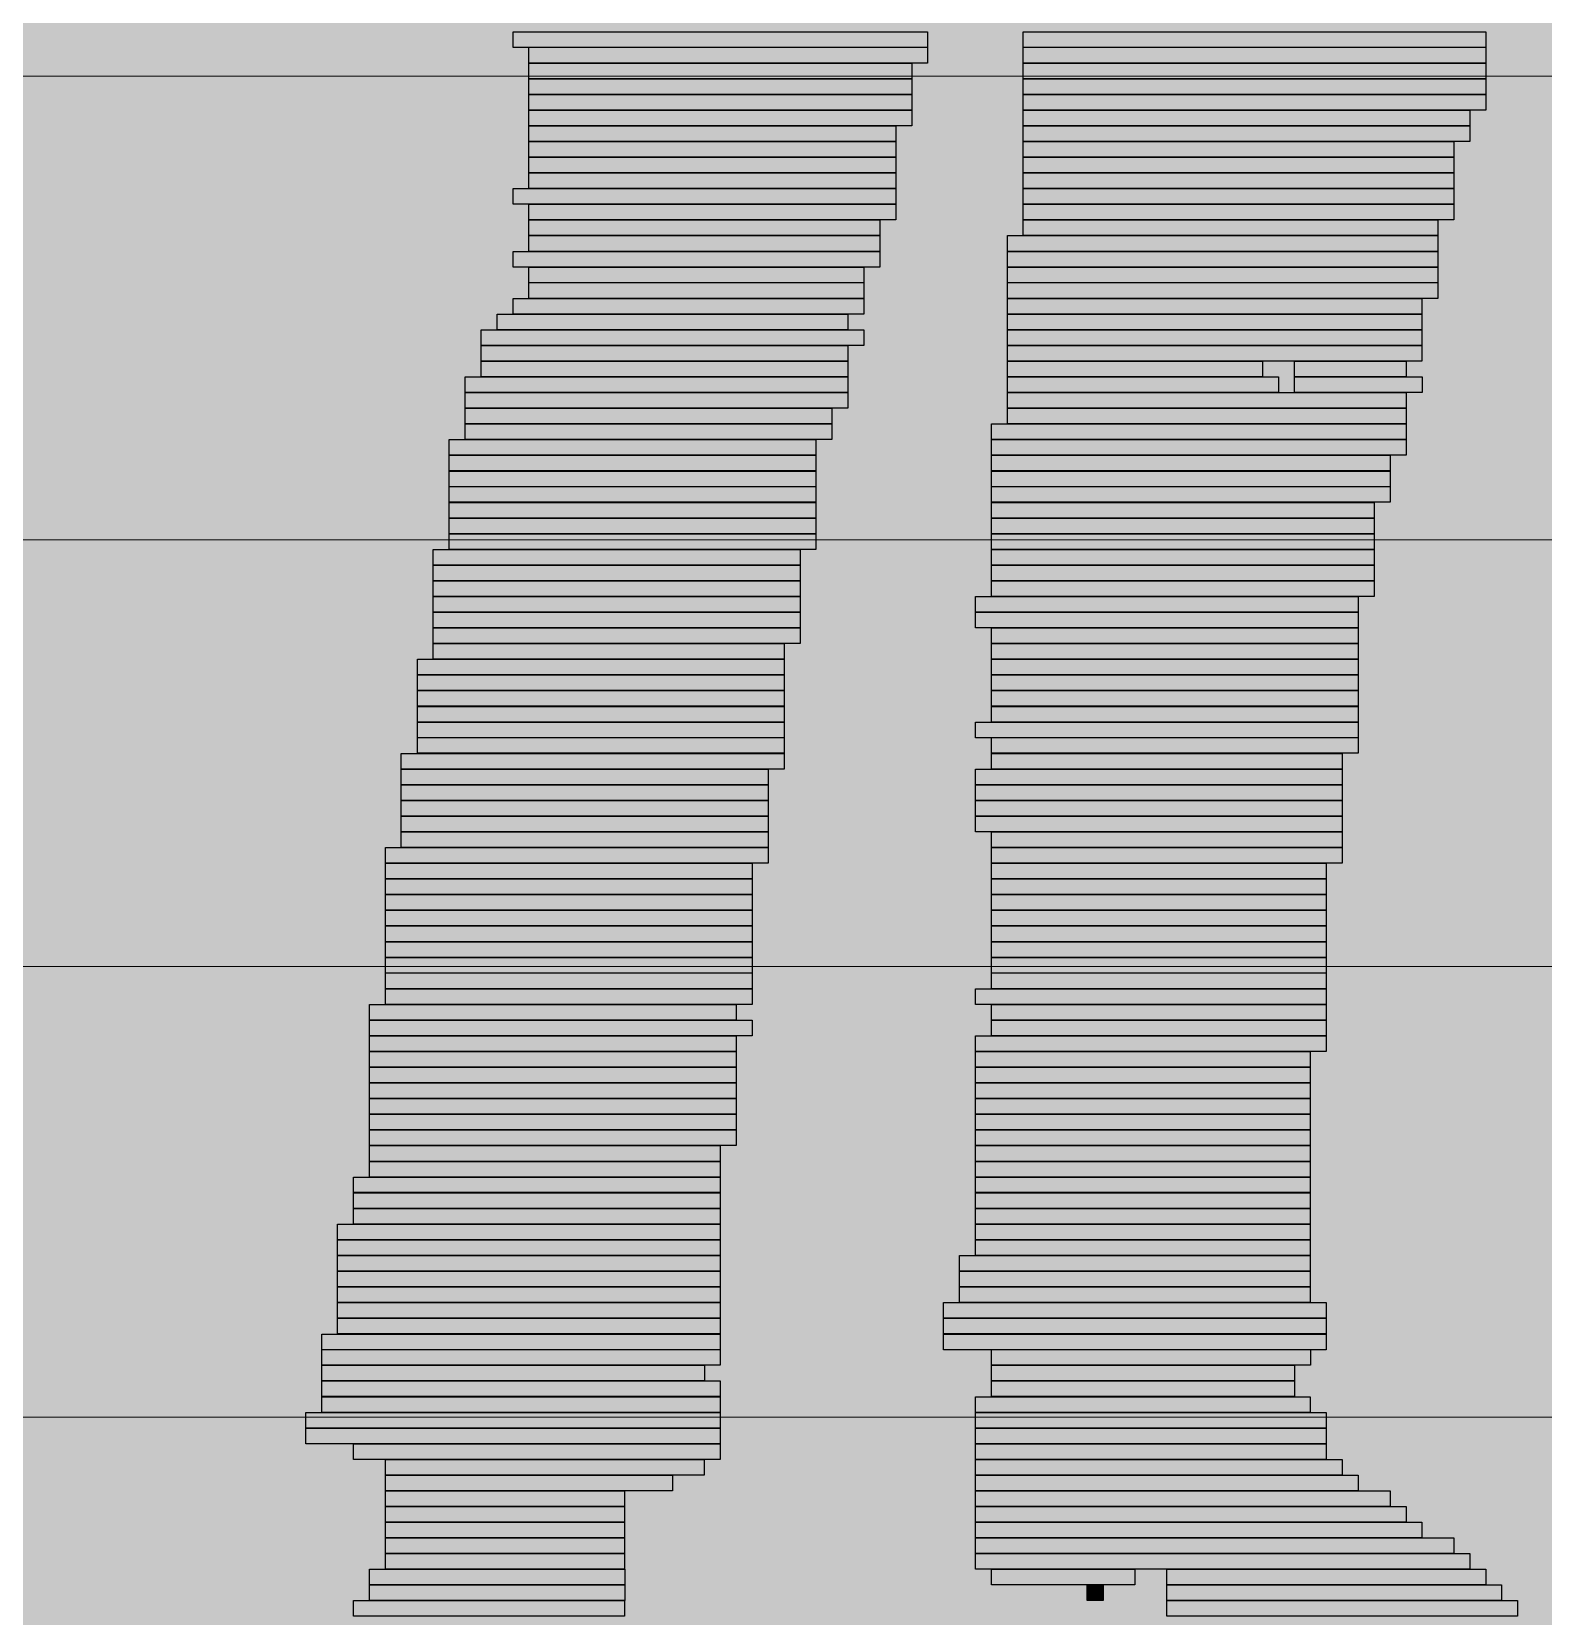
# Model space of a CAD drawing. Header units: millimetres. Extents: x 1 to 41669, y 1850 to 28527.
# Drawn here: x 13892 to 14500, y 9014 to 9651 of the extents above; entities that cross this region are included whole.
import ezdxf

# ---------------------------------------------------------------- set-up
doc = ezdxf.new("R2010")
doc.units = ezdxf.units.MM
doc.header["$LTSCALE"] = 50
for name, color, linetype in [('00_Wand_Bestand', 7, 'Continuous'), ('01_Daemmung_neu', 9, 'Continuous'), ('06_Linien_fein', 3, 'Continuous')]:
    doc.layers.add(name, color=color, linetype=linetype)

msp = doc.modelspace()

# ---------------------------------------------------------------- hatches: boundary and pattern name
at = {"layer": '00_Wand_Bestand'}
for points in [[(14085.82, 9651.14), (14252.54, 9651.14), (14252.54, 9644.84), (14085.82, 9644.84)], [(14291.03, 9651.14), (14476.97, 9651.14), (14476.97, 9644.84), (14291.03, 9644.84)], [(14092.24, 9644.86), (14252.55, 9644.86), (14252.55, 9638.52), (14092.24, 9638.52)], [(14291.03, 9644.86), (14476.97, 9644.86), (14476.97, 9638.52), (14291.03, 9638.52)], [(14092.24, 9638.51), (14246.14, 9638.51), (14246.14, 9632.21), (14092.24, 9632.21)], [(14291.03, 9638.51), (14476.97, 9638.51), (14476.97, 9632.21), (14291.03, 9632.21)], [(14092.24, 9632.23), (14246.14, 9632.23), (14246.14, 9625.93), (14092.24, 9625.93)], [(14291.03, 9632.23), (14476.97, 9632.23), (14476.97, 9625.93), (14291.03, 9625.93)], [(14092.24, 9625.92), (14246.14, 9625.92), (14246.14, 9619.62), (14092.24, 9619.62)], [(14291.03, 9625.92), (14476.97, 9625.92), (14476.97, 9619.62), (14291.03, 9619.62)], [(14092.24, 9619.6), (14246.14, 9619.6), (14246.14, 9613.27), (14092.24, 9613.27)], [(14291.03, 9619.6), (14470.57, 9619.6), (14470.57, 9613.27), (14291.03, 9613.27)], [(14092.24, 9613.29), (14239.73, 9613.29), (14239.73, 9606.99), (14092.24, 9606.99)], [(14291.03, 9613.29), (14470.57, 9613.29), (14470.57, 9606.99), (14291.03, 9606.99)], [(14092.24, 9606.97), (14239.73, 9606.97), (14239.73, 9600.67), (14092.24, 9600.67)], [(14291.03, 9606.97), (14464.16, 9606.97), (14464.16, 9600.67), (14291.03, 9600.67)], [(14092.24, 9600.66), (14239.73, 9600.66), (14239.73, 9594.36), (14092.24, 9594.36)], [(14291.03, 9600.66), (14464.16, 9600.66), (14464.16, 9594.36), (14291.03, 9594.36)], [(14092.24, 9594.38), (14239.73, 9594.38), (14239.73, 9588.04), (14092.24, 9588.04)], [(14291.03, 9594.38), (14464.16, 9594.38), (14464.16, 9588.04), (14291.03, 9588.04)], [(14085.82, 9588.03), (14239.72, 9588.03), (14239.72, 9581.73), (14085.82, 9581.73)], [(14291.03, 9588.03), (14464.16, 9588.03), (14464.16, 9581.73), (14291.03, 9581.73)], [(14092.24, 9581.75), (14239.73, 9581.75), (14239.73, 9575.45), (14092.24, 9575.45)], [(14291.03, 9581.75), (14464.16, 9581.75), (14464.16, 9575.45), (14291.03, 9575.45)], [(14092.24, 9575.43), (14233.32, 9575.43), (14233.32, 9569.13), (14092.24, 9569.13)], [(14291.03, 9575.43), (14457.75, 9575.43), (14457.75, 9569.13), (14291.03, 9569.13)], [(14092.24, 9569.12), (14233.32, 9569.12), (14233.32, 9562.78), (14092.24, 9562.78)], [(14284.61, 9569.12), (14457.74, 9569.12), (14457.74, 9562.78), (14284.61, 9562.78)], [(14085.82, 9562.8), (14233.31, 9562.8), (14233.31, 9556.5), (14085.82, 9556.5)], [(14284.61, 9562.8), (14457.74, 9562.8), (14457.74, 9556.5), (14284.61, 9556.5)], [(14092.24, 9556.49), (14226.91, 9556.49), (14226.91, 9550.19), (14092.24, 9550.19)], [(14284.61, 9556.49), (14457.74, 9556.49), (14457.74, 9550.19), (14284.61, 9550.19)], [(14092.24, 9550.21), (14226.91, 9550.21), (14226.91, 9543.87), (14092.24, 9543.87)], [(14284.61, 9550.21), (14457.74, 9550.21), (14457.74, 9543.87), (14284.61, 9543.87)], [(14085.82, 9543.86), (14226.9, 9543.86), (14226.9, 9537.56), (14085.82, 9537.56)], [(14284.61, 9543.86), (14451.33, 9543.86), (14451.33, 9537.56), (14284.61, 9537.56)], [(14079.4, 9537.54), (14220.48, 9537.54), (14220.48, 9531.24), (14079.4, 9531.24)], [(14284.61, 9537.54), (14451.33, 9537.54), (14451.33, 9531.24), (14284.61, 9531.24)], [(14073.01, 9531.26), (14226.91, 9531.26), (14226.91, 9524.96), (14073.01, 9524.96)], [(14284.61, 9531.26), (14451.33, 9531.26), (14451.33, 9524.96), (14284.61, 9524.96)], [(14073.01, 9524.95), (14220.5, 9524.95), (14220.5, 9518.62), (14073.01, 9518.62)], [(14284.61, 9524.95), (14451.33, 9524.95), (14451.33, 9518.62), (14284.61, 9518.62)], [(14073.01, 9518.6), (14220.5, 9518.6), (14220.5, 9512.3), (14073.01, 9512.3)], [(14284.61, 9518.6), (14387.19, 9518.6), (14387.19, 9512.3), (14284.61, 9512.3)], [(14400.04, 9518.6), (14444.94, 9518.6), (14444.94, 9512.3), (14400.04, 9512.3)], [(14066.59, 9512.32), (14220.49, 9512.32), (14220.49, 9506.02), (14066.59, 9506.02)], [(14284.61, 9512.32), (14393.6, 9512.32), (14393.6, 9506.02), (14284.61, 9506.02)], [(14400.04, 9512.32), (14451.35, 9512.32), (14451.35, 9506.02), (14400.04, 9506.02)], [(14066.59, 9506.01), (14220.49, 9506.01), (14220.49, 9499.71), (14066.59, 9499.71)], [(14284.61, 9506.01), (14444.92, 9506.01), (14444.92, 9499.71), (14284.61, 9499.71)], [(14066.59, 9499.73), (14214.08, 9499.73), (14214.08, 9493.39), (14066.59, 9493.39)], [(14284.61, 9499.73), (14444.92, 9499.73), (14444.92, 9493.39), (14284.61, 9493.39)], [(14066.59, 9493.38), (14214.08, 9493.38), (14214.08, 9487.08), (14066.59, 9487.08)], [(14278.22, 9493.38), (14444.94, 9493.38), (14444.94, 9487.08), (14278.22, 9487.08)], [(14060.17, 9487.06), (14207.66, 9487.06), (14207.66, 9480.76), (14060.17, 9480.76)], [(14278.22, 9487.06), (14444.94, 9487.06), (14444.94, 9480.76), (14278.22, 9480.76)], [(14060.17, 9480.78), (14207.66, 9480.78), (14207.66, 9474.45), (14060.17, 9474.45)], [(14278.22, 9480.78), (14438.53, 9480.78), (14438.53, 9474.45), (14278.22, 9474.45)], [(14060.17, 9474.43), (14207.66, 9474.43), (14207.66, 9468.13), (14060.17, 9468.13)], [(14278.22, 9474.43), (14438.53, 9474.43), (14438.53, 9468.13), (14278.22, 9468.13)], [(14060.17, 9468.15), (14207.66, 9468.15), (14207.66, 9461.85), (14060.17, 9461.85)], [(14278.22, 9468.15), (14438.53, 9468.15), (14438.53, 9461.85), (14278.22, 9461.85)], [(14060.17, 9461.84), (14207.66, 9461.84), (14207.66, 9455.54), (14060.17, 9455.54)], [(14278.22, 9461.84), (14432.12, 9461.84), (14432.12, 9455.54), (14278.22, 9455.54)], [(14060.17, 9455.52), (14207.66, 9455.52), (14207.66, 9449.19), (14060.17, 9449.19)], [(14278.22, 9455.52), (14432.12, 9455.52), (14432.12, 9449.19), (14278.22, 9449.19)], [(14060.17, 9449.21), (14207.66, 9449.21), (14207.66, 9442.91), (14060.17, 9442.91)], [(14278.22, 9449.21), (14432.12, 9449.21), (14432.12, 9442.91), (14278.22, 9442.91)], [(14053.78, 9442.89), (14201.27, 9442.89), (14201.27, 9436.59), (14053.78, 9436.59)], [(14278.22, 9442.89), (14432.12, 9442.89), (14432.12, 9436.59), (14278.22, 9436.59)], [(14053.78, 9436.61), (14201.27, 9436.61), (14201.27, 9430.31), (14053.78, 9430.31)], [(14278.22, 9436.61), (14432.12, 9436.61), (14432.12, 9430.31), (14278.22, 9430.31)], [(14053.78, 9430.3), (14201.27, 9430.3), (14201.27, 9423.96), (14053.78, 9423.96)], [(14278.22, 9430.3), (14432.12, 9430.3), (14432.12, 9423.96), (14278.22, 9423.96)], [(14053.78, 9423.95), (14201.27, 9423.95), (14201.27, 9417.65), (14053.78, 9417.65)], [(14271.77, 9423.95), (14425.66, 9423.95), (14425.66, 9417.65), (14271.77, 9417.65)], [(14053.78, 9417.67), (14201.27, 9417.67), (14201.27, 9411.37), (14053.78, 9411.37)], [(14271.77, 9417.67), (14425.66, 9417.67), (14425.66, 9411.37), (14271.77, 9411.37)], [(14053.78, 9411.36), (14201.27, 9411.36), (14201.27, 9405.02), (14053.78, 9405.02)], [(14278.22, 9411.36), (14425.68, 9411.36), (14425.68, 9405.02), (14278.22, 9405.02)], [(14053.78, 9405.01), (14194.83, 9405.01), (14194.83, 9398.7), (14053.78, 9398.7)], [(14278.22, 9405.01), (14425.68, 9405.01), (14425.68, 9398.7), (14278.22, 9398.7)], [(14047.36, 9398.73), (14194.82, 9398.73), (14194.82, 9392.43), (14047.36, 9392.43)], [(14278.22, 9398.73), (14425.68, 9398.73), (14425.68, 9392.43), (14278.22, 9392.43)], [(14047.36, 9392.41), (14194.82, 9392.41), (14194.82, 9386.11), (14047.36, 9386.11)], [(14278.22, 9392.41), (14425.68, 9392.41), (14425.68, 9386.11), (14278.22, 9386.11)], [(14047.36, 9386.13), (14194.82, 9386.13), (14194.82, 9379.8), (14047.36, 9379.8)], [(14278.22, 9386.13), (14425.68, 9386.13), (14425.68, 9379.8), (14278.22, 9379.8)], [(14047.36, 9379.78), (14194.82, 9379.78), (14194.82, 9373.48), (14047.36, 9373.48)], [(14278.22, 9379.78), (14425.68, 9379.78), (14425.68, 9373.48), (14278.22, 9373.48)], [(14047.36, 9373.47), (14194.82, 9373.47), (14194.82, 9367.17), (14047.36, 9367.17)], [(14271.77, 9373.47), (14425.66, 9373.47), (14425.66, 9367.17), (14271.77, 9367.17)], [(14047.36, 9367.19), (14194.82, 9367.19), (14194.82, 9360.89), (14047.36, 9360.89)], [(14278.22, 9367.19), (14425.68, 9367.19), (14425.68, 9360.89), (14278.22, 9360.89)], [(14040.91, 9360.88), (14194.81, 9360.88), (14194.81, 9354.54), (14040.91, 9354.54)], [(14278.22, 9360.88), (14419.27, 9360.88), (14419.27, 9354.54), (14278.22, 9354.54)], [(14040.91, 9354.56), (14188.4, 9354.56), (14188.4, 9348.26), (14040.91, 9348.26)], [(14271.77, 9354.56), (14419.25, 9354.56), (14419.25, 9348.26), (14271.77, 9348.26)], [(14040.91, 9348.24), (14188.4, 9348.24), (14188.4, 9341.94), (14040.91, 9341.94)], [(14271.77, 9348.24), (14419.25, 9348.24), (14419.25, 9341.94), (14271.77, 9341.94)], [(14040.91, 9341.93), (14188.4, 9341.93), (14188.4, 9335.6), (14040.91, 9335.6)], [(14271.77, 9341.93), (14419.25, 9341.93), (14419.25, 9335.6), (14271.77, 9335.6)], [(14040.91, 9335.61), (14188.4, 9335.61), (14188.4, 9329.31), (14040.91, 9329.31)], [(14271.77, 9335.61), (14419.25, 9335.61), (14419.25, 9329.31), (14271.77, 9329.31)], [(14040.91, 9329.3), (14188.4, 9329.3), (14188.4, 9323), (14040.91, 9323)], [(14278.22, 9329.3), (14419.27, 9329.3), (14419.27, 9323), (14278.22, 9323)], [(14034.49, 9322.99), (14188.39, 9322.99), (14188.39, 9316.69), (14034.49, 9316.69)], [(14278.22, 9322.99), (14419.27, 9322.99), (14419.27, 9316.69), (14278.22, 9316.69)], [(14034.49, 9316.71), (14181.98, 9316.71), (14181.98, 9310.37), (14034.49, 9310.37)], [(14278.22, 9316.71), (14412.86, 9316.71), (14412.86, 9310.37), (14278.22, 9310.37)], [(14034.49, 9310.36), (14181.98, 9310.36), (14181.98, 9304.06), (14034.49, 9304.06)], [(14278.22, 9310.36), (14412.86, 9310.36), (14412.86, 9304.06), (14278.22, 9304.06)], [(14034.49, 9304.08), (14181.98, 9304.08), (14181.98, 9297.78), (14034.49, 9297.78)], [(14278.22, 9304.08), (14412.86, 9304.08), (14412.86, 9297.78), (14278.22, 9297.78)], [(14034.49, 9297.76), (14181.98, 9297.76), (14181.98, 9291.46), (14034.49, 9291.46)], [(14278.22, 9297.76), (14412.86, 9297.76), (14412.86, 9291.46), (14278.22, 9291.46)], [(14034.49, 9291.45), (14181.98, 9291.45), (14181.98, 9285.11), (14034.49, 9285.11)], [(14278.22, 9291.45), (14412.86, 9291.45), (14412.86, 9285.11), (14278.22, 9285.11)], [(14034.49, 9285.13), (14181.98, 9285.13), (14181.98, 9278.83), (14034.49, 9278.83)], [(14278.22, 9285.13), (14412.86, 9285.13), (14412.86, 9278.83), (14278.22, 9278.83)], [(14034.49, 9278.82), (14181.98, 9278.82), (14181.98, 9272.52), (14034.49, 9272.52)], [(14278.22, 9278.82), (14412.86, 9278.82), (14412.86, 9272.52), (14278.22, 9272.52)], [(14034.49, 9272.54), (14181.98, 9272.54), (14181.98, 9266.2), (14034.49, 9266.2)], [(14278.22, 9272.54), (14412.86, 9272.54), (14412.86, 9266.2), (14278.22, 9266.2)], [(14034.49, 9266.19), (14181.98, 9266.19), (14181.98, 9259.89), (14034.49, 9259.89)], [(14271.77, 9266.19), (14412.85, 9266.19), (14412.85, 9259.89), (14271.77, 9259.89)], [(14028.1, 9259.87), (14175.59, 9259.87), (14175.59, 9253.57), (14028.1, 9253.57)], [(14278.22, 9259.87), (14412.86, 9259.87), (14412.86, 9253.57), (14278.22, 9253.57)], [(14028.1, 9253.59), (14182, 9253.59), (14182, 9247.29), (14028.1, 9247.29)], [(14278.22, 9253.59), (14412.86, 9253.59), (14412.86, 9247.29), (14278.22, 9247.29)], [(14028.1, 9247.28), (14175.59, 9247.28), (14175.59, 9240.94), (14028.1, 9240.94)], [(14271.77, 9247.28), (14412.85, 9247.28), (14412.85, 9240.94), (14271.77, 9240.94)], [(14028.1, 9240.93), (14175.59, 9240.93), (14175.59, 9234.63), (14028.1, 9234.63)], [(14271.77, 9240.93), (14406.44, 9240.93), (14406.44, 9234.63), (14271.77, 9234.63)], [(14028.1, 9234.65), (14175.59, 9234.65), (14175.59, 9228.35), (14028.1, 9228.35)], [(14271.77, 9234.65), (14406.44, 9234.65), (14406.44, 9228.35), (14271.77, 9228.35)], [(14028.1, 9228.33), (14175.59, 9228.33), (14175.59, 9222.03), (14028.1, 9222.03)], [(14271.77, 9228.33), (14406.44, 9228.33), (14406.44, 9222.03), (14271.77, 9222.03)], [(14028.1, 9222.06), (14175.59, 9222.06), (14175.59, 9215.72), (14028.1, 9215.72)], [(14271.77, 9222.06), (14406.44, 9222.06), (14406.44, 9215.72), (14271.77, 9215.72)], [(14028.1, 9215.71), (14175.59, 9215.71), (14175.59, 9209.41), (14028.1, 9209.41)], [(14271.77, 9215.71), (14406.44, 9215.71), (14406.44, 9209.41), (14271.77, 9209.41)], [(14028.1, 9209.39), (14175.59, 9209.39), (14175.59, 9203.09), (14028.1, 9203.09)], [(14271.77, 9209.39), (14406.44, 9209.39), (14406.44, 9203.09), (14271.77, 9203.09)], [(14028.1, 9203.11), (14169.18, 9203.11), (14169.18, 9196.77), (14028.1, 9196.77)], [(14271.77, 9203.11), (14406.44, 9203.11), (14406.44, 9196.77), (14271.77, 9196.77)], [(14028.1, 9196.76), (14169.18, 9196.76), (14169.18, 9190.46), (14028.1, 9190.46)], [(14271.77, 9196.76), (14406.44, 9196.76), (14406.44, 9190.46), (14271.77, 9190.46)], [(14021.68, 9190.48), (14169.17, 9190.48), (14169.17, 9184.18), (14021.68, 9184.18)], [(14271.77, 9190.48), (14406.44, 9190.48), (14406.44, 9184.18), (14271.77, 9184.18)], [(14021.68, 9184.17), (14169.17, 9184.17), (14169.17, 9177.87), (14021.68, 9177.87)], [(14271.77, 9184.17), (14406.44, 9184.17), (14406.44, 9177.87), (14271.77, 9177.87)], [(14021.68, 9177.85), (14169.17, 9177.85), (14169.17, 9171.52), (14021.68, 9171.52)], [(14271.77, 9177.85), (14406.44, 9177.85), (14406.44, 9171.52), (14271.77, 9171.52)], [(14015.26, 9171.54), (14169.16, 9171.54), (14169.16, 9165.24), (14015.26, 9165.24)], [(14271.77, 9171.54), (14406.44, 9171.54), (14406.44, 9165.24), (14271.77, 9165.24)], [(14015.26, 9165.22), (14169.16, 9165.22), (14169.16, 9158.92), (14015.26, 9158.92)], [(14015.26, 9158.94), (14169.16, 9158.94), (14169.16, 9152.64), (14015.26, 9152.64)], [(14265.35, 9158.94), (14406.43, 9158.94), (14406.43, 9152.64), (14265.35, 9152.64)], [(14271.77, 9165.22), (14406.44, 9165.22), (14406.44, 9158.92), (14271.77, 9158.92)], [(14015.26, 9152.63), (14169.16, 9152.63), (14169.16, 9146.29), (14015.26, 9146.29)], [(14265.35, 9152.63), (14406.43, 9152.63), (14406.43, 9146.29), (14265.35, 9146.29)], [(14015.26, 9146.28), (14169.16, 9146.28), (14169.16, 9139.98), (14015.26, 9139.98)], [(14265.35, 9146.28), (14406.43, 9146.28), (14406.43, 9139.98), (14265.35, 9139.98)], [(14015.26, 9140), (14169.16, 9140), (14169.16, 9133.7), (14015.26, 9133.7)], [(14258.96, 9140), (14412.86, 9140), (14412.86, 9133.7), (14258.96, 9133.7)], [(14015.26, 9133.68), (14169.16, 9133.68), (14169.16, 9127.35), (14015.26, 9127.35)], [(14258.96, 9133.68), (14412.86, 9133.68), (14412.86, 9127.35), (14258.96, 9127.35)], [(14008.88, 9127.33), (14169.18, 9127.33), (14169.18, 9121.03), (14008.88, 9121.03)], [(14258.96, 9127.33), (14412.86, 9127.33), (14412.86, 9121.03), (14258.96, 9121.03)], [(14008.88, 9121.06), (14169.18, 9121.06), (14169.18, 9114.76), (14008.88, 9114.76)], [(14278.22, 9121.06), (14406.45, 9121.06), (14406.45, 9114.76), (14278.22, 9114.76)], [(14008.88, 9114.74), (14162.77, 9114.74), (14162.77, 9108.44), (14008.88, 9108.44)], [(14278.22, 9114.74), (14400.04, 9114.74), (14400.04, 9108.44), (14278.22, 9108.44)], [(14008.88, 9108.46), (14169.18, 9108.46), (14169.18, 9102.13), (14008.88, 9102.13)], [(14278.22, 9108.46), (14400.04, 9108.46), (14400.04, 9102.13), (14278.22, 9102.13)], [(14008.88, 9102.11), (14169.18, 9102.11), (14169.18, 9095.81), (14008.88, 9095.81)], [(14271.77, 9102.11), (14406.44, 9102.11), (14406.44, 9095.81), (14271.77, 9095.81)], [(14002.46, 9095.79), (14169.17, 9095.79), (14169.17, 9089.49), (14002.46, 9089.49)], [(14271.77, 9095.79), (14412.85, 9095.79), (14412.85, 9089.49), (14271.77, 9089.49)], [(14002.46, 9089.52), (14169.17, 9089.52), (14169.17, 9083.22), (14002.46, 9083.22)], [(14271.77, 9089.52), (14412.85, 9089.52), (14412.85, 9083.22), (14271.77, 9083.22)], [(14021.68, 9083.2), (14169.17, 9083.2), (14169.17, 9076.87), (14021.68, 9076.87)], [(14271.77, 9083.2), (14412.85, 9083.2), (14412.85, 9076.87), (14271.77, 9076.87)], [(14034.49, 9076.89), (14162.75, 9076.89), (14162.75, 9070.59), (14034.49, 9070.59)], [(14271.77, 9076.89), (14419.25, 9076.89), (14419.25, 9070.59), (14271.77, 9070.59)], [(14034.49, 9070.57), (14149.93, 9070.57), (14149.93, 9064.27), (14034.49, 9064.27)], [(14271.77, 9070.57), (14425.66, 9070.57), (14425.66, 9064.27), (14271.77, 9064.27)], [(14034.49, 9064.26), (14130.7, 9064.26), (14130.7, 9057.92), (14034.49, 9057.92)], [(14271.77, 9064.26), (14438.52, 9064.26), (14438.52, 9057.92), (14271.77, 9057.92)], [(14034.49, 9057.94), (14130.7, 9057.94), (14130.7, 9051.64), (14034.49, 9051.64)], [(14271.77, 9057.94), (14444.93, 9057.94), (14444.93, 9051.64), (14271.77, 9051.64)], [(14034.49, 9051.63), (14130.7, 9051.63), (14130.7, 9045.33), (14034.49, 9045.33)], [(14271.77, 9051.63), (14451.34, 9051.63), (14451.34, 9045.33), (14271.77, 9045.33)], [(14034.49, 9045.35), (14130.7, 9045.35), (14130.7, 9039.05), (14034.49, 9039.05)], [(14271.77, 9045.35), (14464.16, 9045.35), (14464.16, 9039.05), (14271.77, 9039.05)], [(14034.49, 9039.04), (14130.7, 9039.04), (14130.7, 9032.7), (14034.49, 9032.7)], [(14271.77, 9039.04), (14470.57, 9039.04), (14470.57, 9032.7), (14271.77, 9032.7)], [(14028.1, 9032.69), (14130.73, 9032.69), (14130.73, 9026.38), (14028.1, 9026.38)], [(14278.22, 9032.69), (14335.91, 9032.69), (14335.91, 9026.38), (14278.22, 9026.38)], [(14348.71, 9032.69), (14476.97, 9032.69), (14476.97, 9026.38), (14348.71, 9026.38)], [(14028.1, 9026.41), (14130.73, 9026.41), (14130.73, 9020.1), (14028.1, 9020.1)], [(14316.67, 9026.41), (14323.08, 9026.41), (14323.08, 9020.1), (14316.67, 9020.1)], [(14348.71, 9026.41), (14483.38, 9026.41), (14483.38, 9020.1), (14348.71, 9020.1)], [(14021.68, 9020.09), (14130.71, 9020.09), (14130.71, 9013.79), (14021.68, 9013.79)], [(14348.71, 9020.09), (14489.79, 9020.09), (14489.79, 9013.79), (14348.71, 9013.79)]]:
    msp.add_hatch(color=7, dxfattribs=at).paths.add_polyline_path(points)
at = {"layer": '01_Daemmung_neu'}
msp.add_hatch(color=7, dxfattribs=at).paths.add_polyline_path([(11049.81, 17953.85), (24526.35, 17953.85), (24526.35, 8595.01), (11049.81, 8595.01)])

# ---------------------------------------------------------------- linework, layer by layer
at = {"layer": '00_Wand_Bestand'}
for points in [[(14085.82, 9651.14), (14252.54, 9651.14), (14252.54, 9644.84), (14085.82, 9644.84)], [(14291.03, 9651.14), (14476.97, 9651.14), (14476.97, 9644.84), (14291.03, 9644.84)], [(14092.24, 9644.86), (14252.55, 9644.86), (14252.55, 9638.52), (14092.24, 9638.52)], [(14291.03, 9644.86), (14476.97, 9644.86), (14476.97, 9638.52), (14291.03, 9638.52)], [(14092.24, 9638.51), (14246.14, 9638.51), (14246.14, 9632.21), (14092.24, 9632.21)], [(14291.03, 9638.51), (14476.97, 9638.51), (14476.97, 9632.21), (14291.03, 9632.21)], [(14092.24, 9632.23), (14246.14, 9632.23), (14246.14, 9625.93), (14092.24, 9625.93)], [(14291.03, 9632.23), (14476.97, 9632.23), (14476.97, 9625.93), (14291.03, 9625.93)], [(14092.24, 9625.92), (14246.14, 9625.92), (14246.14, 9619.62), (14092.24, 9619.62)], [(14291.03, 9625.92), (14476.97, 9625.92), (14476.97, 9619.62), (14291.03, 9619.62)], [(14092.24, 9619.6), (14246.14, 9619.6), (14246.14, 9613.27), (14092.24, 9613.27)], [(14291.03, 9619.6), (14470.57, 9619.6), (14470.57, 9613.27), (14291.03, 9613.27)], [(14092.24, 9613.29), (14239.73, 9613.29), (14239.73, 9606.99), (14092.24, 9606.99)], [(14291.03, 9613.29), (14470.57, 9613.29), (14470.57, 9606.99), (14291.03, 9606.99)], [(14092.24, 9606.97), (14239.73, 9606.97), (14239.73, 9600.67), (14092.24, 9600.67)], [(14291.03, 9606.97), (14464.16, 9606.97), (14464.16, 9600.67), (14291.03, 9600.67)], [(14092.24, 9600.66), (14239.73, 9600.66), (14239.73, 9594.36), (14092.24, 9594.36)], [(14291.03, 9600.66), (14464.16, 9600.66), (14464.16, 9594.36), (14291.03, 9594.36)], [(14092.24, 9594.38), (14239.73, 9594.38), (14239.73, 9588.04), (14092.24, 9588.04)], [(14291.03, 9594.38), (14464.16, 9594.38), (14464.16, 9588.04), (14291.03, 9588.04)], [(14085.82, 9588.03), (14239.72, 9588.03), (14239.72, 9581.73), (14085.82, 9581.73)], [(14291.03, 9588.03), (14464.16, 9588.03), (14464.16, 9581.73), (14291.03, 9581.73)], [(14092.24, 9581.75), (14239.73, 9581.75), (14239.73, 9575.45), (14092.24, 9575.45)], [(14291.03, 9581.75), (14464.16, 9581.75), (14464.16, 9575.45), (14291.03, 9575.45)], [(14092.24, 9575.43), (14233.32, 9575.43), (14233.32, 9569.13), (14092.24, 9569.13)], [(14291.03, 9575.43), (14457.75, 9575.43), (14457.75, 9569.13), (14291.03, 9569.13)], [(14092.24, 9569.12), (14233.32, 9569.12), (14233.32, 9562.78), (14092.24, 9562.78)], [(14284.61, 9569.12), (14457.74, 9569.12), (14457.74, 9562.78), (14284.61, 9562.78)], [(14085.82, 9562.8), (14233.31, 9562.8), (14233.31, 9556.5), (14085.82, 9556.5)], [(14284.61, 9562.8), (14457.74, 9562.8), (14457.74, 9556.5), (14284.61, 9556.5)], [(14092.24, 9556.49), (14226.91, 9556.49), (14226.91, 9550.19), (14092.24, 9550.19)], [(14284.61, 9556.49), (14457.74, 9556.49), (14457.74, 9550.19), (14284.61, 9550.19)], [(14092.24, 9550.21), (14226.91, 9550.21), (14226.91, 9543.87), (14092.24, 9543.87)], [(14284.61, 9550.21), (14457.74, 9550.21), (14457.74, 9543.87), (14284.61, 9543.87)], [(14085.82, 9543.86), (14226.9, 9543.86), (14226.9, 9537.56), (14085.82, 9537.56)], [(14284.61, 9543.86), (14451.33, 9543.86), (14451.33, 9537.56), (14284.61, 9537.56)], [(14079.4, 9537.54), (14220.48, 9537.54), (14220.48, 9531.24), (14079.4, 9531.24)], [(14284.61, 9537.54), (14451.33, 9537.54), (14451.33, 9531.24), (14284.61, 9531.24)], [(14073.01, 9531.26), (14226.91, 9531.26), (14226.91, 9524.96), (14073.01, 9524.96)], [(14284.61, 9531.26), (14451.33, 9531.26), (14451.33, 9524.96), (14284.61, 9524.96)], [(14073.01, 9524.95), (14220.5, 9524.95), (14220.5, 9518.62), (14073.01, 9518.62)], [(14284.61, 9524.95), (14451.33, 9524.95), (14451.33, 9518.62), (14284.61, 9518.62)], [(14073.01, 9518.6), (14220.5, 9518.6), (14220.5, 9512.3), (14073.01, 9512.3)], [(14284.61, 9518.6), (14387.19, 9518.6), (14387.19, 9512.3), (14284.61, 9512.3)], [(14400.04, 9518.6), (14444.94, 9518.6), (14444.94, 9512.3), (14400.04, 9512.3)], [(14066.59, 9512.32), (14220.49, 9512.32), (14220.49, 9506.02), (14066.59, 9506.02)], [(14284.61, 9512.32), (14393.6, 9512.32), (14393.6, 9506.02), (14284.61, 9506.02)], [(14400.04, 9512.32), (14451.35, 9512.32), (14451.35, 9506.02), (14400.04, 9506.02)], [(14066.59, 9506.01), (14220.49, 9506.01), (14220.49, 9499.71), (14066.59, 9499.71)], [(14284.61, 9506.01), (14444.92, 9506.01), (14444.92, 9499.71), (14284.61, 9499.71)], [(14066.59, 9499.73), (14214.08, 9499.73), (14214.08, 9493.39), (14066.59, 9493.39)], [(14284.61, 9499.73), (14444.92, 9499.73), (14444.92, 9493.39), (14284.61, 9493.39)], [(14066.59, 9493.38), (14214.08, 9493.38), (14214.08, 9487.08), (14066.59, 9487.08)], [(14278.22, 9493.38), (14444.94, 9493.38), (14444.94, 9487.08), (14278.22, 9487.08)], [(14060.17, 9487.06), (14207.66, 9487.06), (14207.66, 9480.76), (14060.17, 9480.76)], [(14278.22, 9487.06), (14444.94, 9487.06), (14444.94, 9480.76), (14278.22, 9480.76)], [(14060.17, 9480.78), (14207.66, 9480.78), (14207.66, 9474.45), (14060.17, 9474.45)], [(14278.22, 9480.78), (14438.53, 9480.78), (14438.53, 9474.45), (14278.22, 9474.45)], [(14060.17, 9474.43), (14207.66, 9474.43), (14207.66, 9468.13), (14060.17, 9468.13)], [(14278.22, 9474.43), (14438.53, 9474.43), (14438.53, 9468.13), (14278.22, 9468.13)], [(14060.17, 9468.15), (14207.66, 9468.15), (14207.66, 9461.85), (14060.17, 9461.85)], [(14278.22, 9468.15), (14438.53, 9468.15), (14438.53, 9461.85), (14278.22, 9461.85)], [(14060.17, 9461.84), (14207.66, 9461.84), (14207.66, 9455.54), (14060.17, 9455.54)], [(14278.22, 9461.84), (14432.12, 9461.84), (14432.12, 9455.54), (14278.22, 9455.54)], [(14060.17, 9455.52), (14207.66, 9455.52), (14207.66, 9449.19), (14060.17, 9449.19)], [(14278.22, 9455.52), (14432.12, 9455.52), (14432.12, 9449.19), (14278.22, 9449.19)], [(14060.17, 9449.21), (14207.66, 9449.21), (14207.66, 9442.91), (14060.17, 9442.91)], [(14278.22, 9449.21), (14432.12, 9449.21), (14432.12, 9442.91), (14278.22, 9442.91)], [(14053.78, 9442.89), (14201.27, 9442.89), (14201.27, 9436.59), (14053.78, 9436.59)], [(14278.22, 9442.89), (14432.12, 9442.89), (14432.12, 9436.59), (14278.22, 9436.59)], [(14053.78, 9436.61), (14201.27, 9436.61), (14201.27, 9430.31), (14053.78, 9430.31)], [(14278.22, 9436.61), (14432.12, 9436.61), (14432.12, 9430.31), (14278.22, 9430.31)], [(14053.78, 9430.3), (14201.27, 9430.3), (14201.27, 9423.96), (14053.78, 9423.96)], [(14278.22, 9430.3), (14432.12, 9430.3), (14432.12, 9423.96), (14278.22, 9423.96)], [(14053.78, 9423.95), (14201.27, 9423.95), (14201.27, 9417.65), (14053.78, 9417.65)], [(14271.77, 9423.95), (14425.66, 9423.95), (14425.66, 9417.65), (14271.77, 9417.65)], [(14053.78, 9417.67), (14201.27, 9417.67), (14201.27, 9411.37), (14053.78, 9411.37)], [(14271.77, 9417.67), (14425.66, 9417.67), (14425.66, 9411.37), (14271.77, 9411.37)], [(14053.78, 9411.36), (14201.27, 9411.36), (14201.27, 9405.02), (14053.78, 9405.02)], [(14278.22, 9411.36), (14425.68, 9411.36), (14425.68, 9405.02), (14278.22, 9405.02)], [(14053.78, 9405.01), (14194.83, 9405.01), (14194.83, 9398.7), (14053.78, 9398.7)], [(14278.22, 9405.01), (14425.68, 9405.01), (14425.68, 9398.7), (14278.22, 9398.7)], [(14047.36, 9398.73), (14194.82, 9398.73), (14194.82, 9392.43), (14047.36, 9392.43)], [(14278.22, 9398.73), (14425.68, 9398.73), (14425.68, 9392.43), (14278.22, 9392.43)], [(14047.36, 9392.41), (14194.82, 9392.41), (14194.82, 9386.11), (14047.36, 9386.11)], [(14278.22, 9392.41), (14425.68, 9392.41), (14425.68, 9386.11), (14278.22, 9386.11)], [(14047.36, 9386.13), (14194.82, 9386.13), (14194.82, 9379.8), (14047.36, 9379.8)], [(14278.22, 9386.13), (14425.68, 9386.13), (14425.68, 9379.8), (14278.22, 9379.8)], [(14047.36, 9379.78), (14194.82, 9379.78), (14194.82, 9373.48), (14047.36, 9373.48)], [(14278.22, 9379.78), (14425.68, 9379.78), (14425.68, 9373.48), (14278.22, 9373.48)], [(14047.36, 9373.47), (14194.82, 9373.47), (14194.82, 9367.17), (14047.36, 9367.17)], [(14271.77, 9373.47), (14425.66, 9373.47), (14425.66, 9367.17), (14271.77, 9367.17)], [(14047.36, 9367.19), (14194.82, 9367.19), (14194.82, 9360.89), (14047.36, 9360.89)], [(14278.22, 9367.19), (14425.68, 9367.19), (14425.68, 9360.89), (14278.22, 9360.89)], [(14040.91, 9360.88), (14194.81, 9360.88), (14194.81, 9354.54), (14040.91, 9354.54)], [(14278.22, 9360.88), (14419.27, 9360.88), (14419.27, 9354.54), (14278.22, 9354.54)], [(14040.91, 9354.56), (14188.4, 9354.56), (14188.4, 9348.26), (14040.91, 9348.26)], [(14271.77, 9354.56), (14419.25, 9354.56), (14419.25, 9348.26), (14271.77, 9348.26)], [(14040.91, 9348.24), (14188.4, 9348.24), (14188.4, 9341.94), (14040.91, 9341.94)], [(14271.77, 9348.24), (14419.25, 9348.24), (14419.25, 9341.94), (14271.77, 9341.94)], [(14040.91, 9341.93), (14188.4, 9341.93), (14188.4, 9335.6), (14040.91, 9335.6)], [(14271.77, 9341.93), (14419.25, 9341.93), (14419.25, 9335.6), (14271.77, 9335.6)], [(14040.91, 9335.61), (14188.4, 9335.61), (14188.4, 9329.31), (14040.91, 9329.31)], [(14271.77, 9335.61), (14419.25, 9335.61), (14419.25, 9329.31), (14271.77, 9329.31)], [(14040.91, 9329.3), (14188.4, 9329.3), (14188.4, 9323), (14040.91, 9323)], [(14278.22, 9329.3), (14419.27, 9329.3), (14419.27, 9323), (14278.22, 9323)], [(14034.49, 9322.99), (14188.39, 9322.99), (14188.39, 9316.69), (14034.49, 9316.69)], [(14278.22, 9322.99), (14419.27, 9322.99), (14419.27, 9316.69), (14278.22, 9316.69)], [(14034.49, 9316.71), (14181.98, 9316.71), (14181.98, 9310.37), (14034.49, 9310.37)], [(14278.22, 9316.71), (14412.86, 9316.71), (14412.86, 9310.37), (14278.22, 9310.37)], [(14034.49, 9310.36), (14181.98, 9310.36), (14181.98, 9304.06), (14034.49, 9304.06)], [(14278.22, 9310.36), (14412.86, 9310.36), (14412.86, 9304.06), (14278.22, 9304.06)], [(14034.49, 9304.08), (14181.98, 9304.08), (14181.98, 9297.78), (14034.49, 9297.78)], [(14278.22, 9304.08), (14412.86, 9304.08), (14412.86, 9297.78), (14278.22, 9297.78)], [(14034.49, 9297.76), (14181.98, 9297.76), (14181.98, 9291.46), (14034.49, 9291.46)], [(14278.22, 9297.76), (14412.86, 9297.76), (14412.86, 9291.46), (14278.22, 9291.46)], [(14034.49, 9291.45), (14181.98, 9291.45), (14181.98, 9285.11), (14034.49, 9285.11)], [(14278.22, 9291.45), (14412.86, 9291.45), (14412.86, 9285.11), (14278.22, 9285.11)], [(14034.49, 9285.13), (14181.98, 9285.13), (14181.98, 9278.83), (14034.49, 9278.83)], [(14278.22, 9285.13), (14412.86, 9285.13), (14412.86, 9278.83), (14278.22, 9278.83)], [(14034.49, 9278.82), (14181.98, 9278.82), (14181.98, 9272.52), (14034.49, 9272.52)], [(14278.22, 9278.82), (14412.86, 9278.82), (14412.86, 9272.52), (14278.22, 9272.52)], [(14034.49, 9272.54), (14181.98, 9272.54), (14181.98, 9266.2), (14034.49, 9266.2)], [(14278.22, 9272.54), (14412.86, 9272.54), (14412.86, 9266.2), (14278.22, 9266.2)], [(14034.49, 9266.19), (14181.98, 9266.19), (14181.98, 9259.89), (14034.49, 9259.89)], [(14271.77, 9266.19), (14412.85, 9266.19), (14412.85, 9259.89), (14271.77, 9259.89)], [(14028.1, 9259.87), (14175.59, 9259.87), (14175.59, 9253.57), (14028.1, 9253.57)], [(14278.22, 9259.87), (14412.86, 9259.87), (14412.86, 9253.57), (14278.22, 9253.57)], [(14028.1, 9253.59), (14182, 9253.59), (14182, 9247.29), (14028.1, 9247.29)], [(14278.22, 9253.59), (14412.86, 9253.59), (14412.86, 9247.29), (14278.22, 9247.29)], [(14028.1, 9247.28), (14175.59, 9247.28), (14175.59, 9240.94), (14028.1, 9240.94)], [(14271.77, 9247.28), (14412.85, 9247.28), (14412.85, 9240.94), (14271.77, 9240.94)], [(14028.1, 9240.93), (14175.59, 9240.93), (14175.59, 9234.63), (14028.1, 9234.63)], [(14271.77, 9240.93), (14406.44, 9240.93), (14406.44, 9234.63), (14271.77, 9234.63)], [(14028.1, 9234.65), (14175.59, 9234.65), (14175.59, 9228.35), (14028.1, 9228.35)], [(14271.77, 9234.65), (14406.44, 9234.65), (14406.44, 9228.35), (14271.77, 9228.35)], [(14028.1, 9228.33), (14175.59, 9228.33), (14175.59, 9222.03), (14028.1, 9222.03)], [(14271.77, 9228.33), (14406.44, 9228.33), (14406.44, 9222.03), (14271.77, 9222.03)], [(14028.1, 9222.06), (14175.59, 9222.06), (14175.59, 9215.72), (14028.1, 9215.72)], [(14271.77, 9222.06), (14406.44, 9222.06), (14406.44, 9215.72), (14271.77, 9215.72)], [(14028.1, 9215.71), (14175.59, 9215.71), (14175.59, 9209.41), (14028.1, 9209.41)], [(14271.77, 9215.71), (14406.44, 9215.71), (14406.44, 9209.41), (14271.77, 9209.41)], [(14028.1, 9209.39), (14175.59, 9209.39), (14175.59, 9203.09), (14028.1, 9203.09)], [(14271.77, 9209.39), (14406.44, 9209.39), (14406.44, 9203.09), (14271.77, 9203.09)], [(14028.1, 9203.11), (14169.18, 9203.11), (14169.18, 9196.77), (14028.1, 9196.77)], [(14271.77, 9203.11), (14406.44, 9203.11), (14406.44, 9196.77), (14271.77, 9196.77)], [(14028.1, 9196.76), (14169.18, 9196.76), (14169.18, 9190.46), (14028.1, 9190.46)], [(14271.77, 9196.76), (14406.44, 9196.76), (14406.44, 9190.46), (14271.77, 9190.46)], [(14021.68, 9190.48), (14169.17, 9190.48), (14169.17, 9184.18), (14021.68, 9184.18)], [(14271.77, 9190.48), (14406.44, 9190.48), (14406.44, 9184.18), (14271.77, 9184.18)], [(14021.68, 9184.17), (14169.17, 9184.17), (14169.17, 9177.87), (14021.68, 9177.87)], [(14271.77, 9184.17), (14406.44, 9184.17), (14406.44, 9177.87), (14271.77, 9177.87)], [(14021.68, 9177.85), (14169.17, 9177.85), (14169.17, 9171.52), (14021.68, 9171.52)], [(14271.77, 9177.85), (14406.44, 9177.85), (14406.44, 9171.52), (14271.77, 9171.52)], [(14015.26, 9171.54), (14169.16, 9171.54), (14169.16, 9165.24), (14015.26, 9165.24)], [(14271.77, 9171.54), (14406.44, 9171.54), (14406.44, 9165.24), (14271.77, 9165.24)], [(14015.26, 9165.22), (14169.16, 9165.22), (14169.16, 9158.92), (14015.26, 9158.92)], [(14015.26, 9158.94), (14169.16, 9158.94), (14169.16, 9152.64), (14015.26, 9152.64)], [(14265.35, 9158.94), (14406.43, 9158.94), (14406.43, 9152.64), (14265.35, 9152.64)], [(14271.77, 9165.22), (14406.44, 9165.22), (14406.44, 9158.92), (14271.77, 9158.92)], [(14015.26, 9152.63), (14169.16, 9152.63), (14169.16, 9146.29), (14015.26, 9146.29)], [(14265.35, 9152.63), (14406.43, 9152.63), (14406.43, 9146.29), (14265.35, 9146.29)], [(14015.26, 9146.28), (14169.16, 9146.28), (14169.16, 9139.98), (14015.26, 9139.98)], [(14265.35, 9146.28), (14406.43, 9146.28), (14406.43, 9139.98), (14265.35, 9139.98)], [(14015.26, 9140), (14169.16, 9140), (14169.16, 9133.7), (14015.26, 9133.7)], [(14258.96, 9140), (14412.86, 9140), (14412.86, 9133.7), (14258.96, 9133.7)], [(14015.26, 9133.68), (14169.16, 9133.68), (14169.16, 9127.35), (14015.26, 9127.35)], [(14258.96, 9133.68), (14412.86, 9133.68), (14412.86, 9127.35), (14258.96, 9127.35)], [(14008.88, 9127.33), (14169.18, 9127.33), (14169.18, 9121.03), (14008.88, 9121.03)], [(14258.96, 9127.33), (14412.86, 9127.33), (14412.86, 9121.03), (14258.96, 9121.03)], [(14008.88, 9121.06), (14169.18, 9121.06), (14169.18, 9114.76), (14008.88, 9114.76)], [(14278.22, 9121.06), (14406.45, 9121.06), (14406.45, 9114.76), (14278.22, 9114.76)], [(14008.88, 9114.74), (14162.77, 9114.74), (14162.77, 9108.44), (14008.88, 9108.44)], [(14278.22, 9114.74), (14400.04, 9114.74), (14400.04, 9108.44), (14278.22, 9108.44)], [(14008.88, 9108.46), (14169.18, 9108.46), (14169.18, 9102.13), (14008.88, 9102.13)], [(14278.22, 9108.46), (14400.04, 9108.46), (14400.04, 9102.13), (14278.22, 9102.13)], [(14008.88, 9102.11), (14169.18, 9102.11), (14169.18, 9095.81), (14008.88, 9095.81)], [(14271.77, 9102.11), (14406.44, 9102.11), (14406.44, 9095.81), (14271.77, 9095.81)], [(14002.46, 9095.79), (14169.17, 9095.79), (14169.17, 9089.49), (14002.46, 9089.49)], [(14271.77, 9095.79), (14412.85, 9095.79), (14412.85, 9089.49), (14271.77, 9089.49)], [(14002.46, 9089.52), (14169.17, 9089.52), (14169.17, 9083.22), (14002.46, 9083.22)], [(14271.77, 9089.52), (14412.85, 9089.52), (14412.85, 9083.22), (14271.77, 9083.22)], [(14021.68, 9083.2), (14169.17, 9083.2), (14169.17, 9076.87), (14021.68, 9076.87)], [(14271.77, 9083.2), (14412.85, 9083.2), (14412.85, 9076.87), (14271.77, 9076.87)], [(14034.49, 9076.89), (14162.75, 9076.89), (14162.75, 9070.59), (14034.49, 9070.59)], [(14271.77, 9076.89), (14419.25, 9076.89), (14419.25, 9070.59), (14271.77, 9070.59)], [(14034.49, 9070.57), (14149.93, 9070.57), (14149.93, 9064.27), (14034.49, 9064.27)], [(14271.77, 9070.57), (14425.66, 9070.57), (14425.66, 9064.27), (14271.77, 9064.27)], [(14034.49, 9064.26), (14130.7, 9064.26), (14130.7, 9057.92), (14034.49, 9057.92)], [(14271.77, 9064.26), (14438.52, 9064.26), (14438.52, 9057.92), (14271.77, 9057.92)], [(14034.49, 9057.94), (14130.7, 9057.94), (14130.7, 9051.64), (14034.49, 9051.64)], [(14271.77, 9057.94), (14444.93, 9057.94), (14444.93, 9051.64), (14271.77, 9051.64)], [(14034.49, 9051.63), (14130.7, 9051.63), (14130.7, 9045.33), (14034.49, 9045.33)], [(14271.77, 9051.63), (14451.34, 9051.63), (14451.34, 9045.33), (14271.77, 9045.33)], [(14034.49, 9045.35), (14130.7, 9045.35), (14130.7, 9039.05), (14034.49, 9039.05)], [(14271.77, 9045.35), (14464.16, 9045.35), (14464.16, 9039.05), (14271.77, 9039.05)], [(14034.49, 9039.04), (14130.7, 9039.04), (14130.7, 9032.7), (14034.49, 9032.7)], [(14271.77, 9039.04), (14470.57, 9039.04), (14470.57, 9032.7), (14271.77, 9032.7)], [(14028.1, 9032.69), (14130.73, 9032.69), (14130.73, 9026.38), (14028.1, 9026.38)], [(14278.22, 9032.69), (14335.91, 9032.69), (14335.91, 9026.38), (14278.22, 9026.38)], [(14348.71, 9032.69), (14476.97, 9032.69), (14476.97, 9026.38), (14348.71, 9026.38)], [(14028.1, 9026.41), (14130.73, 9026.41), (14130.73, 9020.1), (14028.1, 9020.1)], [(14316.67, 9026.41), (14323.08, 9026.41), (14323.08, 9020.1), (14316.67, 9020.1)], [(14348.71, 9026.41), (14483.38, 9026.41), (14483.38, 9020.1), (14348.71, 9020.1)], [(14021.68, 9020.09), (14130.71, 9020.09), (14130.71, 9013.79), (14021.68, 9013.79)], [(14348.71, 9020.09), (14489.79, 9020.09), (14489.79, 9013.79), (14348.71, 9013.79)]]:
    msp.add_lwpolyline(points, close=True, dxfattribs=at)
at = {"layer": '06_Linien_fein', "lineweight": 9}
for p, q in [((24529.42, 9633.27), (11045.79, 9633.27)), ((24528.39, 9446.79), (11044.8, 9446.79)), ((24528.82, 9275.13), (11045.22, 9275.13)), ((24528.22, 9093.87), (11044.63, 9093.87))]:
    msp.add_line(p, q, dxfattribs=at)

doc.saveas('drawing.dxf')
